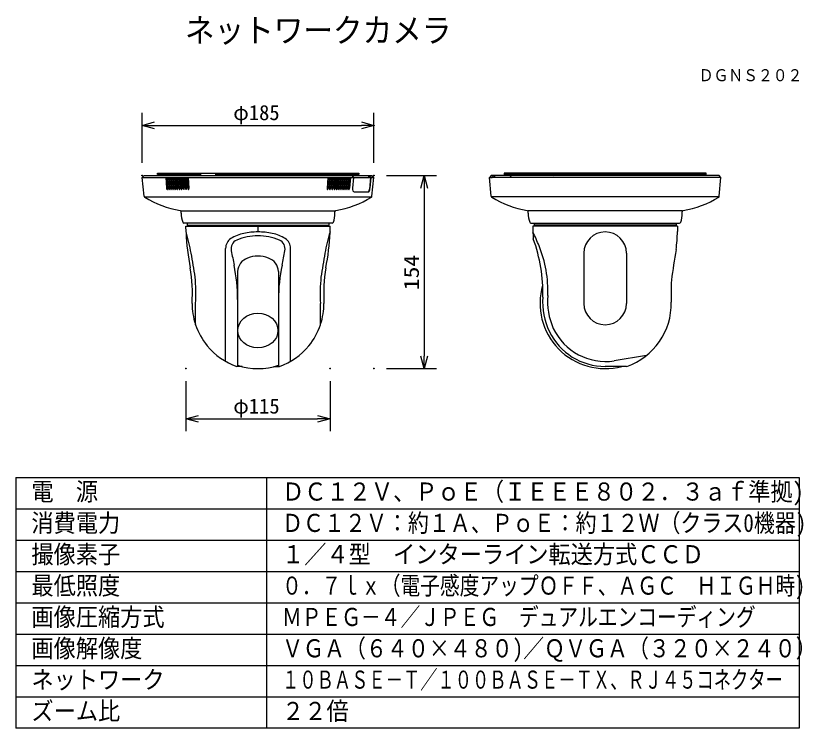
# Model space of a CAD drawing. Units: millimetres, scale not verified. Extents: x -63 to 63, y -56 to 57.
import ezdxf
from ezdxf.enums import TextEntityAlignment as Align

# ---------------------------------------------------------------- set-up
doc = ezdxf.new("R2010")
doc.units = ezdxf.units.MM
doc.header["$LTSCALE"] = 0.189787
doc.header["$PDMODE"] = 32
doc.header["$PDSIZE"] = 0.0949
for name, color, linetype in [('0-0_MOJI1', 2, 'Continuous'), ('0-1_TOUROKU', 1, 'Continuous'), ('0-2_GAIKEI', 1, 'Continuous'), ('0-3_WAKU', 3, 'Continuous'), ('0-4_DEFPOINTS', 7, 'Continuous')]:
    doc.layers.add(name, color=color, linetype=linetype)
doc.styles.add('ＭＳ ゴシック', font='')
doc.styles.get('ＭＳ ゴシック').set_extended_font_data('MS Gothic')

# ---------------------------------------------------------------- blocks, each defined once
blk = doc.blocks.new('_OPEN30')
at = {"layer": '0-4_DEFPOINTS'}
blk.add_line((0, 0), (-1, 0), dxfattribs=at)
blk.add_lwpolyline([(-1, 0.26795), (0, 0), (-1, -0.26795)], dxfattribs=at)

msp = doc.modelspace()

# ---------------------------------------------------------------- linework, layer by layer
at = {"layer": '0-2_GAIKEI', "color": 7}
for p, q in [((-42.0142, 28.4991), (-42.3345, 31.5006)), ((-5.6548, 28.4991), (-5.3345, 31.5006)), ((13.3657, 31.7994), (13.092, 31.5006)), ((13.3569, 28.4991), (13.092, 31.5006)), ((13.092, 31.5006), (13.5354, 31.5006)), ((49.7656, 31.7994), (13.3657, 31.7994)), ((50.0393, 31.5006), (49.7656, 31.7994)), ((49.7745, 28.4991), (50.0393, 31.5006)), ((-36.1054, 25.8149), (-36.1054, 26.0103)), ((-11.5636, 25.8149), (-11.5636, 26.0103)), ((19.2657, 25.8149), (19.2657, 26.0103)), ((43.8657, 25.8149), (43.8657, 26.0103)), ((-12.0033, 24.1994), (-35.6657, 24.1994)), ((19.7054, 24.1994), (43.426, 24.1994)), ((-35.328, 22.6994), (-35.299, 22.6994)), ((-12.3409, 22.6994), (-12.37, 22.6994)), ((-12.3386, 22.7994), (-12.3345, 23.7394)), ((43.0948, 23.7394), (20.036, 23.7394)), ((43.0948, 23.7394), (43.0922, 22.8765)), ((-29.0053, 2.1575), (-29.0053, 20.1759)), ((-18.6636, 2.1575), (-18.6636, 20.1759)), ((28.1656, 19.3994), (28.1656, 11.3994)), ((34.9656, 19.3994), (34.9656, 11.3994)), ((-33.827, 8.0994), (-33.7935, 8.0994)), ((-13.842, 8.0994), (-13.8755, 8.0994)), ((-26.3789, 1.3389), (-27.2053, 1.3389)), ((-21.29, 1.3389), (-20.4636, 1.3389)), ((34.9656, 1.3389), (31.5656, 1.3389))]:
    msp.add_line(p, q, dxfattribs=at)
at = {"layer": '0-2_GAIKEI'}
for p, q in [((-42.3345, 31.5006), (-5.3345, 31.5006)), ((-38.5737, 31.4947), (-38.4546, 29.7935)), ((-38.3697, 31.4883), (-38.2515, 29.7994)), ((-38.2752, 31.4949), (-38.1562, 29.7937)), ((-38.2054, 32.1994), (-38.2054, 31.9594)), ((-38.0713, 31.4885), (-37.953, 29.7997)), ((-37.967, 31.4951), (-37.8479, 29.794)), ((-37.763, 31.4887), (-37.6448, 29.7999)), ((-37.6492, 31.4954), (-37.5301, 29.7942)), ((-37.4452, 31.489), (-37.327, 29.8001)), ((-37.322, 31.4956), (-37.2029, 29.7944)), ((-37.118, 31.4892), (-36.9998, 29.8004)), ((-36.9856, 31.4959), (-36.8665, 29.7947)), ((-36.7816, 31.4895), (-36.6634, 29.8007)), ((-36.6403, 31.4961), (-36.5212, 29.795)), ((-36.4454, 31.9594), (-36.4454, 31.7994)), ((-36.4364, 31.4898), (-36.3181, 29.8009)), ((-36.2864, 31.4964), (-36.1673, 29.7952)), ((-36.2054, 31.9594), (-36.2054, 31.7994)), ((-36.0824, 31.49), (-35.9642, 29.8012)), ((-35.9239, 31.4967), (-35.8049, 29.7955)), ((-35.72, 31.4903), (-35.6017, 29.8015)), ((-35.5533, 31.497), (-35.4342, 29.7958)), ((-35.3494, 31.4906), (-35.2311, 29.8017)), ((-35.1748, 31.4973), (-35.0557, 29.7961)), ((-35.1333, 31.9594), (-35.1333, 31.7994)), ((-34.9708, 31.4909), (-34.8526, 29.802)), ((-34.771, 31.9594), (-34.771, 31.7994)), ((-34.5391, 31.9594), (-34.5391, 31.7994)), ((-33.4053, 31.9594), (-33.4053, 32.1994)), ((-33.0053, 32.1994), (-33.0053, 31.7994)), ((-30.6053, 32.1994), (-30.6053, 31.7994)), ((-30.6053, 31.9594), (-7.7653, 31.9594)), ((-30.2053, 32.1994), (-30.2053, 31.9594)), ((-15.4636, 31.9594), (-15.6874, 31.7994)), ((-12.6981, 31.4909), (-12.8164, 29.802)), ((-12.4942, 31.4973), (-12.6133, 29.7961)), ((-12.3196, 31.4906), (-12.4378, 29.8017)), ((-12.1156, 31.497), (-12.2347, 29.7958)), ((-11.949, 31.4903), (-12.0672, 29.8015)), ((-11.745, 31.4967), (-11.8641, 29.7955)), ((-11.5866, 31.49), (-11.7048, 29.8012)), ((-11.3826, 31.4964), (-11.5017, 29.7952)), ((-11.4636, 31.9594), (-11.4636, 31.7994)), ((-11.2326, 31.4898), (-11.3508, 29.8009)), ((-11.2236, 31.9594), (-11.2236, 31.7994)), ((-11.0286, 31.4961), (-11.1477, 29.795)), ((-10.8873, 31.4895), (-11.0055, 29.8007)), ((-10.6833, 31.4959), (-10.8024, 29.7947)), ((-10.5509, 31.4892), (-10.6692, 29.8004)), ((-10.347, 31.4956), (-10.4661, 29.7944)), ((-10.2237, 31.489), (-10.342, 29.8001)), ((-10.0198, 31.4954), (-10.1389, 29.7942)), ((-9.9059, 31.4887), (-10.0241, 29.7999)), ((-9.7019, 31.4951), (-9.821, 29.794)), ((-9.5977, 31.4885), (-9.7159, 29.7997)), ((-9.3937, 31.4949), (-9.5128, 29.7937)), ((-9.2993, 31.4883), (-9.4175, 29.7994)), ((-9.0953, 31.4947), (-9.2144, 29.7935)), ((-8.8803, 31.7994), (-8.6478, 31.5277)), ((-8.6246, 31.5006), (-8.7648, 29.7994)), ((-7.7654, 32.1994), (-7.7653, 31.9594)), ((-6.1839, 31.7994), (-6.2086, 31.5006)), ((-5.8334, 31.5006), (-6.089, 31.7994)), ((-5.8896, 31.5006), (-6.0517, 29.6137)), ((-5.8334, 31.5006), (-5.9736, 29.7994)), ((50.0393, 31.5006), (13.092, 31.5006)), ((13.5354, 31.5006), (13.7911, 31.7994)), ((13.886, 31.7994), (13.9106, 31.5006)), ((15.4675, 32.1994), (15.4674, 31.9594)), ((47.6583, 31.9594), (15.4674, 31.9594)), ((47.6583, 32.1994), (15.4675, 32.1994)), ((16.5823, 31.7994), (16.3499, 31.5277)), ((18.9257, 31.9594), (18.9257, 31.7994)), ((19.1657, 31.9594), (19.1657, 31.7994)), ((23.1657, 31.9594), (23.3894, 31.7994)), ((42.2995, 31.9594), (42.2995, 31.7994)), ((42.5313, 31.9594), (42.5313, 31.7994)), ((42.8937, 31.9594), (42.8937, 31.7994)), ((43.9657, 31.9594), (43.9657, 31.7994)), ((44.2057, 31.9594), (44.2057, 31.7994)), ((45.9657, 32.1994), (45.9657, 31.9594)), ((47.6583, 31.9594), (47.6583, 32.1994)), ((-6.1721, 29.229), (-6.2204, 29.1994)), ((-41.9198, 28.3994), (-5.7492, 28.3994)), ((49.6801, 28.3994), (13.4512, 28.3994)), ((-36.1054, 26.1794), (-11.5636, 26.1794)), ((43.8657, 26.1794), (19.2657, 26.1794)), ((-12.5436, 24.1994), (-12.5436, 23.8994)), ((20.2457, 24.1994), (20.2457, 23.8994)), ((42.8857, 23.8994), (20.2457, 23.8994)), ((42.8857, 24.1994), (42.8857, 23.8994)), ((-12.6636, 23.7994), (-35.0054, 23.7994)), ((-34.7053, 23.7994), (-34.7653, 23.7394)), ((-23.8636, 23.7994), (-23.8636, 22.7994)), ((-12.9636, 23.7994), (-12.9036, 23.7394)), ((20.3657, 23.7994), (42.7657, 23.7994)), ((20.6657, 23.7994), (20.6057, 23.7394)), ((42.4657, 23.7994), (42.5257, 23.7394)), ((-27.1053, 16.5013), (-27.1053, 1.4389)), ((-20.5636, 16.5013), (-20.5636, 1.4389)), ((-33.7939, 7.9994), (-33.7937, 11.3994)), ((-13.8751, 7.9994), (-13.8752, 11.3994)), ((38.1656, 3.1094), (32.9852, 2.2304))]:
    msp.add_line(p, q, dxfattribs=at)
at = {"layer": '0-2_GAIKEI', "color": 7}
for points in [[(-42.3345, 31.5006), (-42.0052, 31.7994), (-5.6636, 31.7994)], [(-5.6636, 31.7994), (-5.3345, 31.5006), (-5.8334, 31.5006)], [(-35.3304, 22.7994), (-35.3345, 23.7394), (-12.3345, 23.7394)]]:
    msp.add_lwpolyline(points, dxfattribs=at)
at = {"layer": '0-2_GAIKEI'}
for points in [[(-33.0053, 31.9594), (-39.898, 31.9594), (-39.898, 32.1994), (-7.7654, 32.1994)], [(-8.5774, 29.2291), (-8.4772, 29.1994), (-6.1644, 29.1994)], [(-35.1254, 24.1994), (-35.1254, 23.8994), (-12.5436, 23.8994)]]:
    msp.add_lwpolyline(points, dxfattribs=at)
for centre, radius, start, end in [((-38.1403, 29.8128), 0.3148, 183.51351, 222.80409), ((-38.3231, 29.6396), 0.063, 220.24769, 267.82134), ((-38.3313, 29.6352), 0.0588, 275.66612, 323.96146), ((-38.4043, 29.6869), 0.1482, 324.42554, 344.38801), ((-38.707, 29.7531), 0.4579, 346.60186, 5.81143), ((-37.8419, 29.813), 0.3148, 183.51351, 222.80409), ((-38.0247, 29.6399), 0.063, 220.24769, 267.82134), ((-38.0329, 29.6355), 0.0588, 275.66612, 323.96146), ((-38.1059, 29.6871), 0.1482, 324.42554, 344.38801), ((-38.4086, 29.7533), 0.4579, 346.60186, 5.81143), ((-37.5337, 29.8132), 0.3148, 183.51351, 222.80409), ((-37.7165, 29.6401), 0.063, 220.24769, 267.82134), ((-37.7247, 29.6357), 0.0588, 275.66612, 323.96146), ((-37.7977, 29.6873), 0.1482, 324.42554, 344.38801), ((-38.1004, 29.7535), 0.4579, 346.60186, 5.81143), ((-37.2159, 29.8135), 0.3148, 183.51351, 222.80409), ((-37.3986, 29.6404), 0.063, 220.24769, 267.82134), ((-37.4068, 29.6359), 0.0588, 275.66612, 323.96146), ((-37.4798, 29.6876), 0.1482, 324.42554, 344.38801), ((-37.7825, 29.7538), 0.4579, 346.60186, 5.81143), ((-36.8887, 29.8137), 0.3148, 183.51351, 222.80409), ((-37.0714, 29.6406), 0.063, 220.24769, 267.82134), ((-37.0796, 29.6362), 0.0588, 275.66612, 323.96146), ((-37.1526, 29.6878), 0.1482, 324.42554, 344.38801), ((-37.4553, 29.754), 0.4579, 346.60186, 5.81143), ((-36.5523, 29.814), 0.3148, 183.51351, 222.80409), ((-36.7351, 29.6409), 0.063, 220.24769, 267.82134), ((-36.7433, 29.6364), 0.0588, 275.66612, 323.96146), ((-36.8163, 29.6881), 0.1482, 324.42554, 344.38801), ((-37.119, 29.7543), 0.4579, 346.60186, 5.81143), ((-36.207, 29.8143), 0.3148, 183.51351, 222.80409), ((-36.3898, 29.6411), 0.063, 220.24769, 267.82134), ((-36.398, 29.6367), 0.0588, 275.66612, 323.96146), ((-36.471, 29.6883), 0.1482, 324.42554, 344.38801), ((-36.7737, 29.7545), 0.4579, 346.60186, 5.81143), ((-35.853, 29.8145), 0.3148, 183.51351, 222.80409), ((-36.0358, 29.6414), 0.063, 220.24769, 267.82134), ((-36.044, 29.637), 0.0588, 275.66612, 323.96146), ((-36.117, 29.6886), 0.1482, 324.42554, 344.38801), ((-36.4197, 29.7548), 0.4579, 346.60186, 5.81143), ((-35.4906, 29.8148), 0.3148, 183.51351, 222.80409), ((-35.6734, 29.6417), 0.063, 220.24769, 267.82134), ((-35.6816, 29.6372), 0.0588, 275.66612, 323.96146), ((-35.7546, 29.6889), 0.1482, 324.42554, 344.38801), ((-36.0573, 29.7551), 0.4579, 346.60186, 5.81143), ((-35.12, 29.8151), 0.3148, 183.51351, 222.80409), ((-35.3028, 29.6419), 0.063, 220.24769, 267.82134), ((-35.311, 29.6375), 0.0588, 275.66612, 323.96146), ((-35.384, 29.6892), 0.1482, 324.42554, 344.38801), ((-35.6867, 29.7554), 0.4579, 346.60186, 5.81143), ((-34.7414, 29.8154), 0.3148, 183.51351, 222.80409), ((-34.9242, 29.6422), 0.063, 220.24769, 267.82134), ((-34.9324, 29.6378), 0.0588, 275.66612, 323.96146), ((-35.0054, 29.6894), 0.1482, 324.42554, 344.38801), ((-35.3081, 29.7557), 0.4579, 346.60186, 5.81143), ((-12.3608, 29.7557), 0.4579, 174.18857, 193.39814), ((-12.6635, 29.6894), 0.1482, 195.61199, 215.57446), ((-12.7365, 29.6378), 0.0588, 216.03854, 264.33388), ((-12.7447, 29.6422), 0.063, 272.17866, 319.75231), ((-12.9275, 29.8154), 0.3148, 317.19591, 356.48649), ((-11.9823, 29.7554), 0.4579, 174.18857, 193.39814), ((-12.285, 29.6892), 0.1482, 195.61199, 215.57446), ((-12.358, 29.6375), 0.0588, 216.03854, 264.33388), ((-12.3662, 29.6419), 0.063, 272.17866, 319.75231), ((-12.5489, 29.8151), 0.3148, 317.19591, 356.48649), ((-11.6117, 29.7551), 0.4579, 174.18857, 193.39814), ((-11.9144, 29.6889), 0.1482, 195.61199, 215.57446), ((-11.9874, 29.6372), 0.0588, 216.03854, 264.33388), ((-11.9956, 29.6417), 0.063, 272.17866, 319.75231), ((-12.1783, 29.8148), 0.3148, 317.19591, 356.48649), ((-11.2492, 29.7548), 0.4579, 174.18857, 193.39814), ((-11.5519, 29.6886), 0.1482, 195.61199, 215.57446), ((-11.6249, 29.637), 0.0588, 216.03854, 264.33388), ((-11.6331, 29.6414), 0.063, 272.17866, 319.75231), ((-11.8159, 29.8145), 0.3148, 317.19591, 356.48649), ((-10.8953, 29.7545), 0.4579, 174.18857, 193.39814), ((-11.198, 29.6883), 0.1482, 195.61199, 215.57446), ((-11.271, 29.6367), 0.0588, 216.03854, 264.33388), ((-11.2792, 29.6411), 0.063, 272.17866, 319.75231), ((-11.4619, 29.8143), 0.3148, 317.19591, 356.48649), ((-10.55, 29.7543), 0.4579, 174.18857, 193.39814), ((-10.8527, 29.6881), 0.1482, 195.61199, 215.57446), ((-10.9257, 29.6364), 0.0588, 216.03854, 264.33388), ((-10.9339, 29.6409), 0.063, 272.17866, 319.75231), ((-11.1167, 29.814), 0.3148, 317.19591, 356.48649), ((-10.2136, 29.754), 0.4579, 174.18857, 193.39814), ((-10.5163, 29.6878), 0.1482, 195.61199, 215.57446), ((-10.5893, 29.6362), 0.0588, 216.03854, 264.33388), ((-10.5975, 29.6406), 0.063, 272.17866, 319.75231), ((-10.7803, 29.8137), 0.3148, 317.19591, 356.48649), ((-9.8864, 29.7538), 0.4579, 174.18857, 193.39814), ((-10.1891, 29.6876), 0.1482, 195.61199, 215.57446), ((-10.2621, 29.6359), 0.0588, 216.03854, 264.33388), ((-10.2703, 29.6404), 0.063, 272.17866, 319.75231), ((-10.4531, 29.8135), 0.3148, 317.19591, 356.48649), ((-9.5686, 29.7535), 0.4579, 174.18857, 193.39814), ((-9.8713, 29.6873), 0.1482, 195.61199, 215.57446), ((-9.9443, 29.6357), 0.0588, 216.03854, 264.33388), ((-9.9525, 29.6401), 0.063, 272.17866, 319.75231), ((-10.1353, 29.8132), 0.3148, 317.19591, 356.48649), ((-9.2604, 29.7533), 0.4579, 174.18857, 193.39814), ((-9.5631, 29.6871), 0.1482, 195.61199, 215.57446), ((-9.6361, 29.6355), 0.0588, 216.03854, 264.33388), ((-9.6443, 29.6399), 0.063, 272.17866, 319.75231), ((-9.827, 29.813), 0.3148, 317.19591, 356.48649), ((-8.9619, 29.7531), 0.4579, 174.18857, 193.39814), ((-9.2646, 29.6869), 0.1482, 195.61199, 215.57446), ((-9.3376, 29.6352), 0.0588, 216.03854, 264.33388), ((-9.3458, 29.6396), 0.063, 272.17866, 319.75231), ((-9.5286, 29.8128), 0.3148, 317.19591, 356.48649), ((-7.9593, 29.7078), 0.8107, 173.51189, 206.49283), ((-8.3706, 29.5268), 0.3625, 209.88949, 235.21909), ((-7.0104, 29.7027), 0.9628, 330.53257, 354.69742), ((-6.2047, 29.3185), 0.1257, 288.70108, 325.64742), ((-7.4902, 29.8587), 1.5177, 336.25322, 357.76011), ((-35.0054, 23.8994), 0.1, 180, 270), ((-12.6636, 23.8994), 0.1, 270, 0), ((20.3657, 23.8994), 0.1, 180, 270), ((42.7657, 23.8994), 0.1, 270, 0), ((-59.2813, 15.2325), 25.1179, 9.54914, 17.53301), ((11.6124, 15.2325), 25.1179, 162.46699, 170.45086), ((-8.2233, 9.0922), 31.4042, 21.43843, 25.83774), ((-26.6767, 20.1485), 1.4645, 112.77176, 193.99269), ((-23.853, 13.2826), 8.8884, 90.06857, 112.42435), ((-23.8739, 12.988), 9.183, 67.94286, 89.93601), ((-20.9922, 20.1485), 1.4645, 346.00731, 67.22824), ((3.7251, 13.4272), 18.7009, 357.617, 22.45583), ((-157.0301, -3.1534), 124.577, 8.66132, 10.43005), ((317.2468, 83.6017), 351.1897, 190.46814, 190.84962), ((-23.8883, 15.1321), 3.8163, 89.62881, 114.82049), ((-23.8374, 14.8694), 4.079, 66.00413, 90.36802), ((-364.9158, 83.6017), 351.1897, 349.15038, 349.53186), ((109.3612, -3.1534), 124.577, 169.56995, 171.33868), ((-24.7978, 16.3921), 2.3101, 107.44446, 177.28851), ((-22.8711, 16.3921), 2.3101, 2.71149, 72.55554), ((-51.641, 12.2843), 24.5357, 359.41202, 12.26507), ((3.972, 12.2843), 24.5357, 167.73493, 180.58798), ((-61.3358, 12.98), 27.5874, 356.71538, 5.46434), ((13.6669, 12.98), 27.5874, 174.53566, 183.28462), ((31.5656, 11.3994), 10.4, 163.74503, 284.68077), ((32.7523, 11.699), 10.386, 174.74835, 204.3329), ((31.6356, 11.3622), 9.2309, 205.2838, 278.40727)]:
    msp.add_arc(centre, radius, start, end, dxfattribs=at)
at = {"layer": '0-2_GAIKEI', "color": 7}
for centre, radius, start, end in [((-41.8149, 28.5166), 0.2, 185.04245, 238.3794), ((-33.5311, 41.971), 16, 238.3794, 260.13951), ((-14.1379, 41.971), 16, 279.86049, 301.6206), ((-5.854, 28.5166), 0.2, 301.6206, 354.95755), ((13.5561, 28.5166), 0.2, 185.04245, 238.3794), ((21.8399, 41.971), 16, 238.3794, 260.13951), ((41.2915, 41.971), 16, 279.86049, 301.6206), ((49.5753, 28.5166), 0.2, 301.6206, 354.95755), ((-36.3054, 26.0103), 0.2, 0, 80.13951), ((-31.6053, 25.8149), 4.5, 180, 199.22008), ((-16.0636, 25.8149), 4.5, 340.77992, 0), ((-11.3636, 26.0103), 0.2, 99.86049, 180), ((19.0657, 26.0103), 0.2, 0, 80.13951), ((23.7657, 25.8149), 4.5, 180, 199.22008), ((39.3657, 25.8149), 4.5, 340.77992, 0), ((44.0657, 26.0103), 0.2, 99.86049, 180), ((-35.6657, 24.3994), 0.2, 199.22008, 270), ((-12.0033, 24.3994), 0.2, 270, 340.77992), ((19.7054, 24.3994), 0.2, 199.22008, 270), ((43.426, 24.3994), 0.2, 270, 340.77992), ((0.5039, 24.2002), 35.8634, 182.39845, 191.47818), ((-23.8935, 12.1929), 10.6065, 89.83837, 102.04225), ((-23.8328, 11.6421), 11.1573, 78.25984, 90.15837), ((-48.1729, 24.2002), 35.8634, 348.52182, 357.60155), ((47.6694, 23.4052), 27.6355, 179.30709, 183.52611), ((31.5656, 19.3994), 3.4, 0, 180), ((18.0228, 23.2467), 25.0722, 352.513, 359.15406), ((-27.1063, 20.1761), 1.899, 124.64934, 180.00718), ((-24.8947, 16.4951), 6.1907, 101.28729, 122.11736), ((-22.7742, 16.4951), 6.1907, 57.88264, 78.71271), ((-20.5626, 20.1761), 1.899, 359.99282, 55.35066), ((-3.0988, 13.1549), 24.7089, 358.26434, 20.17857), ((168.5119, -1.5688), 127.4654, 170.26719, 172.47697), ((-60.3413, 12.9257), 26.0301, 356.6384, 9.14686), ((12.6724, 12.9257), 26.0301, 170.85314, 183.3616), ((70.7693, 13.1361), 28.6942, 176.03633, 183.09416), ((-23.5696, 11.4362), 10.7865, 180.19547, 198.02012), ((-24.0993, 11.4362), 10.7865, 341.97988, 359.80453), ((32.6022, 11.6504), 11.0294, 176.06906, 205.60154), ((31.5656, 11.3994), 3.4, 180, 0), ((31.4743, 11.3886), 10.6445, 289.33583, 1.06957), ((-23.6092, 11.4267), 10.7459, 198.59902, 219.19019), ((-24.0597, 11.4267), 10.7459, 320.80981, 341.40098), ((31.5986, 11.3223), 9.9835, 206.39257, 269.75074), ((-23.6536, 11.4624), 10.7342, 219.48764, 250.49032), ((-24.0154, 11.4624), 10.7342, 289.50968, 320.51236), ((-27.2053, 1.4389), 0.1, 270, 359.99998), ((-23.8345, 11.2212), 10.2219, 251.33789, 288.66211), ((-20.4636, 1.4389), 0.1, 180.00002, 270)]:
    msp.add_arc(centre, radius, start, end, dxfattribs=at)
at = {"layer": '0-2_GAIKEI'}
msp.add_ellipse((-23.8636, 7.0644), major_axis=(-3.2, 0), ratio=0.866025, dxfattribs=at)
at = {"layer": '0-3_WAKU'}
for p, q in [((-42.3345, 33.8038), (-42.3345, 41.8038)), ((-5.3345, 33.8038), (-5.3345, 41.8038)), ((-40.3345, 39.8038), (-7.3345, 39.8038)), ((-3.3332, 31.7994), (4.6668, 31.7994)), ((2.6668, 29.7994), (2.6668, 2.9994)), ((-3.3332, 0.9994), (4.6668, 0.9994)), ((-35.3345, -1.0031), (-35.3345, -9.0031)), ((-12.3345, -1.0031), (-12.3345, -9.0031)), ((-33.3345, -7.0031), (-14.3345, -7.0031))]:
    msp.add_line(p, q, dxfattribs=at)
at = {"layer": '0-3_WAKU', "color": 4}
for p, q in [((-62.5001, -16.3667), (-62.5001, -56.3667)), ((-62.5001, -16.3667), (62.5001, -16.3667)), ((-22.5, -16.3667), (-22.5, -56.3667)), ((62.5001, -16.3667), (62.5001, -56.3667)), ((62.5001, -56.3667), (-62.5001, -56.3667))]:
    msp.add_line(p, q, dxfattribs=at)
at = {"layer": '0-3_WAKU', "color": 1}
for p, q in [((-62.5001, -21.3667), (62.5001, -21.3667)), ((-62.5001, -26.3667), (62.5001, -26.3667)), ((-62.5001, -31.3667), (62.5001, -31.3667)), ((-62.5001, -36.3667), (62.5001, -36.3667)), ((-62.5001, -41.3667), (62.5001, -41.3667)), ((-62.5001, -46.3667), (62.5001, -46.3667)), ((-62.5001, -51.3667), (62.5001, -51.3667))]:
    msp.add_line(p, q, dxfattribs=at)
at = {"layer": '0-4_DEFPOINTS'}
for p in [(-5.3345, 39.8038), (-42.3345, 31.8037), (-5.3345, 31.8037), (-5.3332, 31.7994), (-35.3345, 0.9969), (-12.3345, 0.9969), (-5.3332, 0.9994), (2.6668, 0.9994), (-12.3345, -7.0031)]:
    msp.add_point(p, dxfattribs=at)

# ---------------------------------------------------------------- block references
at = {"layer": '0-3_WAKU', "xscale": 2, "yscale": 2}
for p, rotation in [((-42.3345, 39.8038), 180), ((2.6668, 31.7994), 90), ((2.6668, 0.9994), 270), ((-35.3345, -7.0031), 180)]:
    msp.add_blockref('_OPEN30', p, dxfattribs=dict(at, rotation=rotation))
for p in [(-5.3345, 39.8038), (-12.3345, -7.0031)]:
    msp.add_blockref('_OPEN30', p, dxfattribs=at)

# ---------------------------------------------------------------- texts
at = {"layer": '0-0_MOJI1', "style": 'ＭＳ ゴシック'}
for s, height, width, p in [('ネットワークカメラ', 3.849, 0.9, (-35.5, 51.8932)), ('電\u3000源', 2.886, 0.9, (-60.0001, -20.9218)), ('ＤＣ１２Ｖ、ＰｏＥ（ＩＥＥＥ８０２．３ａｆ準拠)', 2.886, 0.9, (-20, -20.9218)), ('消費電力', 2.886, 0.9, (-60.0001, -25.9218)), ('ＤＣ１２Ｖ：約１Ａ、ＰｏＥ：約１２Ｗ（クラス0機器)', 2.886, 0.85, (-20, -25.9218)), ('撮像素子', 2.886, 0.9, (-60.0001, -30.9218)), ('１／４型\u3000インターライン転送方式ＣＣＤ', 2.886, 0.9, (-20, -30.9218)), ('最低照度', 2.886, 0.9, (-60.0001, -35.9218)), ('０．７ｌｘ（電子感度アップＯＦＦ、ＡＧＣ\u3000ＨＩＧＨ時)', 2.886, 0.8, (-20, -35.9218)), ('画像圧縮方式', 2.886, 0.9, (-60.0001, -40.9218)), ('ＭＰＥＧ－４／ＪＰＥＧ\u3000デュアルエンコーディング', 2.886, 0.8, (-20, -40.9218)), ('画像解像度', 2.886, 0.9, (-60.0001, -45.9218)), ('ＶＧＡ（６４０×４８０)／ＱＶＧＡ（３２０×２４０）', 2.886, 0.85, (-20, -45.9218)), ('ネットワーク', 2.886, 0.9, (-60.0001, -50.9219)), ('１０ＢＡＳＥ－Ｔ／１００ＢＡＳＥ－ＴＸ、ＲＪ４５コネクター', 2.886, 0.7, (-20, -50.9219)), ('ズーム比', 2.886, 0.9, (-60.0001, -55.9219)), ('２２倍', 2.886, 0.9, (-20, -55.9219))]:
    msp.add_text(s, height=height, dxfattribs=dict(at, width=width)).set_placement(p, align=Align.BOTTOM_LEFT)
at = {"layer": '0-1_TOUROKU', "style": 'ＭＳ ゴシック', "width": 0.9}
msp.add_text('ＤＧＮＳ２０２', height=1.924, dxfattribs=at).set_placement((46.5, 46.2633), align=Align.BOTTOM_LEFT)
at = {"layer": '0-3_WAKU', "style": 'ＭＳ ゴシック'}
for s, p in [('φ185', (-27.7879, 39.9133)), ('φ115', (-27.7879, -6.8936))]:
    msp.add_text(s, height=2.406, dxfattribs=at).set_placement(p, align=Align.BOTTOM_LEFT)
at = {"layer": '0-3_WAKU', "style": 'ＭＳ ゴシック', "width": 1.15}
msp.add_text('154', height=2.406, rotation=90, dxfattribs=at).set_placement((2.5572, 13.5122), align=Align.BOTTOM_LEFT)

doc.saveas('drawing.dxf')
